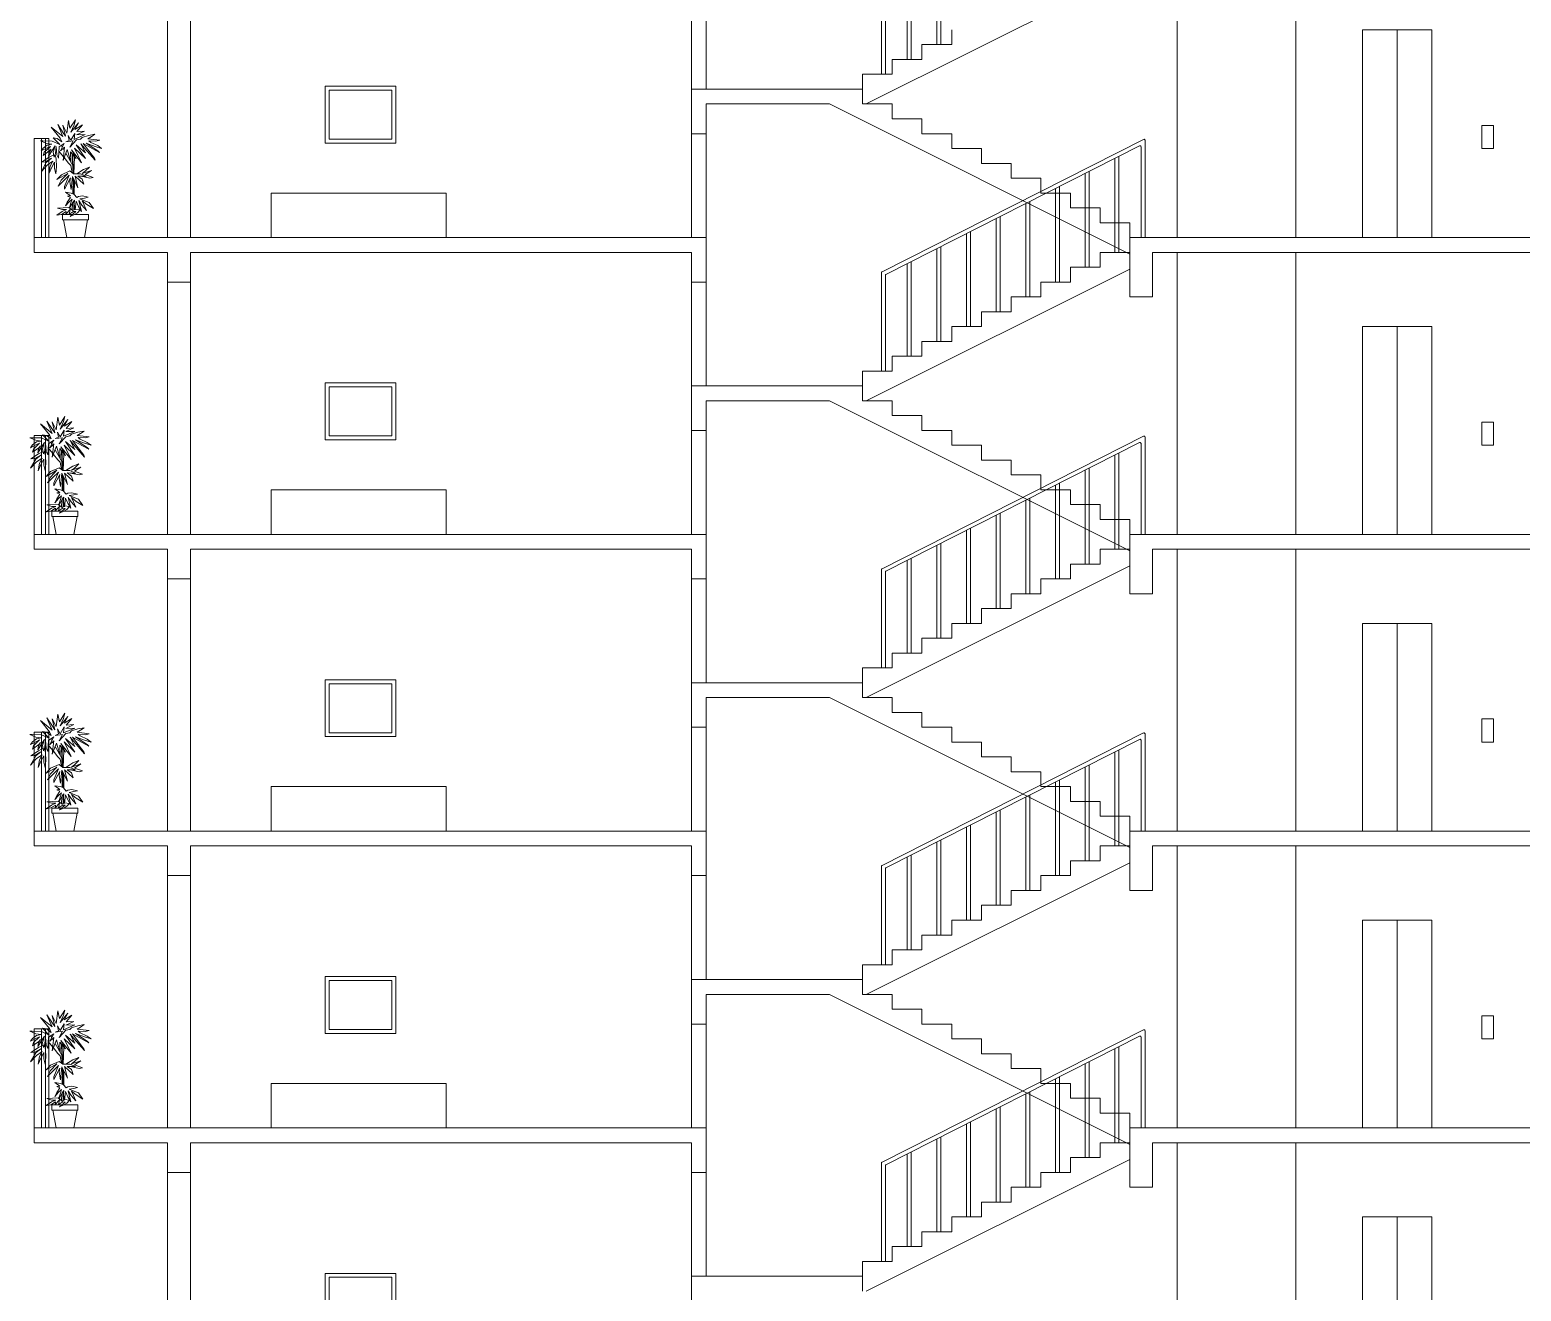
# Model space of a CAD drawing. Header units: inches. Extents: x 1090 to 1325, y 2 to 154.
# Drawn here: x 1288.88 to 1303.96, y 116.56 to 129.31 of the extents above; entities that cross this region are included whole.
import ezdxf

# ---------------------------------------------------------------- set-up
doc = ezdxf.new("R2010")
doc.units = ezdxf.units.IN
doc.header["$MEASUREMENT"] = 0
for name, color, linetype, lineweight in [('elev 1', 252, 'Continuous', 9), ('FUR', 250, 'Continuous', 9), ('walls', 250, 'Continuous', 18)]:
    doc.layers.add(name, color=color, linetype=linetype, lineweight=lineweight)
doc.layers.add('TREE', color=104, linetype='Continuous', lineweight=5, transparency=0.2)

msp = doc.modelspace()

# ---------------------------------------------------------------- linework, layer by layer
at = {"layer": 'elev 1'}
for p, q in [((1298.051, 129.163), (1298.051, 130.102)), ((1298.091, 129.163), (1298.091, 130.122)), ((1297.751, 129.013), (1297.751, 129.95)), ((1297.791, 129.013), (1297.791, 129.97)), ((1300.48, 130.063), (1300.48, 127.213)), ((1301.68, 130.063), (1301.68, 127.213)), ((1300, 129.894), (1297.337, 128.563)), ((1297.491, 128.863), (1297.491, 129.857)), ((1297.531, 128.863), (1297.531, 129.832)), ((1298.201, 129.163), (1298.201, 129.313)), ((1302.703, 129.313), (1302.703, 127.213)), ((1297.901, 129.013), (1297.901, 129.163)), ((1297.901, 129.163), (1298.201, 129.163)), ((1297.601, 128.863), (1297.601, 129.013)), ((1297.601, 129.013), (1297.901, 129.013)), ((1297.301, 128.713), (1297.301, 128.863)), ((1297.301, 128.863), (1297.601, 128.863)), ((1289.002, 128.213), (1289.002, 127.213)), ((1289.042, 128.213), (1289.042, 127.213)), ((1300.14, 128.205), (1297.497, 126.866)), ((1300.1, 128.14), (1297.537, 126.841)), ((1300.115, 127.213), (1300.115, 128.131)), ((1300.155, 127.213), (1300.155, 128.196)), ((1299.851, 127.063), (1299.851, 128.014)), ((1299.891, 127.063), (1299.891, 128.034)), ((1299.551, 126.913), (1299.551, 127.862)), ((1299.591, 126.913), (1299.591, 127.882)), ((1299.251, 126.763), (1299.251, 127.71)), ((1299.291, 126.763), (1299.291, 127.73)), ((1298.951, 126.613), (1298.951, 127.558)), ((1298.991, 126.613), (1298.991, 127.578)), ((1298.651, 126.463), (1298.651, 127.406)), ((1298.691, 126.463), (1298.691, 127.426)), ((1298.351, 126.313), (1298.351, 127.254)), ((1298.391, 126.313), (1298.391, 127.274)), ((1300, 127.063), (1300, 127.213)), ((1298.051, 126.163), (1298.051, 127.102)), ((1298.091, 126.163), (1298.091, 127.122)), ((1299.701, 126.913), (1299.701, 127.063)), ((1299.701, 127.063), (1300, 127.063)), ((1300.48, 127.063), (1300.48, 124.213)), ((1301.68, 127.063), (1301.68, 124.213)), ((1297.751, 126.013), (1297.751, 126.95)), ((1297.791, 126.013), (1297.791, 126.97)), ((1299.401, 126.763), (1299.401, 126.913)), ((1299.401, 126.913), (1299.701, 126.913)), ((1300, 126.894), (1297.337, 125.563)), ((1297.491, 125.863), (1297.491, 126.857)), ((1297.531, 125.863), (1297.531, 126.832)), ((1299.101, 126.613), (1299.101, 126.763)), ((1299.101, 126.763), (1299.401, 126.763)), ((1298.801, 126.463), (1298.801, 126.613)), ((1298.801, 126.613), (1299.101, 126.613)), ((1298.501, 126.313), (1298.501, 126.463)), ((1298.501, 126.463), (1298.801, 126.463)), ((1298.201, 126.163), (1298.201, 126.313)), ((1298.201, 126.313), (1298.501, 126.313)), ((1302.703, 126.313), (1302.703, 124.213)), ((1297.901, 126.013), (1297.901, 126.163)), ((1297.901, 126.163), (1298.201, 126.163)), ((1297.601, 125.863), (1297.601, 126.013)), ((1297.601, 126.013), (1297.901, 126.013)), ((1297.301, 125.713), (1297.301, 125.863)), ((1297.301, 125.863), (1297.601, 125.863)), ((1289.002, 125.213), (1289.002, 124.213)), ((1289.042, 125.213), (1289.042, 124.213)), ((1300.14, 125.205), (1297.497, 123.866)), ((1300.1, 125.14), (1297.537, 123.841)), ((1300.115, 124.213), (1300.115, 125.131)), ((1300.155, 124.213), (1300.155, 125.196)), ((1299.851, 124.063), (1299.851, 125.014)), ((1299.891, 124.063), (1299.891, 125.034)), ((1299.551, 123.913), (1299.551, 124.862)), ((1299.591, 123.913), (1299.591, 124.882)), ((1299.251, 123.763), (1299.251, 124.71)), ((1299.291, 123.763), (1299.291, 124.73)), ((1298.951, 123.613), (1298.951, 124.558)), ((1298.991, 123.613), (1298.991, 124.578)), ((1298.651, 123.463), (1298.651, 124.406)), ((1298.691, 123.463), (1298.691, 124.426)), ((1298.351, 123.313), (1298.351, 124.254)), ((1298.391, 123.313), (1298.391, 124.274)), ((1300, 124.063), (1300, 124.213)), ((1298.051, 123.163), (1298.051, 124.102)), ((1298.091, 123.163), (1298.091, 124.122)), ((1299.701, 123.913), (1299.701, 124.063)), ((1299.701, 124.063), (1300, 124.063)), ((1300.48, 124.063), (1300.48, 121.213)), ((1301.68, 124.063), (1301.68, 121.213)), ((1300, 123.894), (1297.337, 122.563)), ((1297.751, 123.013), (1297.751, 123.95)), ((1297.791, 123.013), (1297.791, 123.97)), ((1299.401, 123.763), (1299.401, 123.913)), ((1299.401, 123.913), (1299.701, 123.913)), ((1297.491, 122.863), (1297.491, 123.857)), ((1297.531, 122.863), (1297.531, 123.832)), ((1299.101, 123.613), (1299.101, 123.763)), ((1299.101, 123.763), (1299.401, 123.763)), ((1298.801, 123.463), (1298.801, 123.613)), ((1298.801, 123.613), (1299.101, 123.613)), ((1298.501, 123.313), (1298.501, 123.463)), ((1298.501, 123.463), (1298.801, 123.463)), ((1298.201, 123.163), (1298.201, 123.313)), ((1298.201, 123.313), (1298.501, 123.313)), ((1302.703, 123.313), (1302.703, 121.213)), ((1297.901, 123.013), (1297.901, 123.163)), ((1297.901, 123.163), (1298.201, 123.163)), ((1297.601, 122.863), (1297.601, 123.013)), ((1297.601, 123.013), (1297.901, 123.013)), ((1297.301, 122.713), (1297.301, 122.863)), ((1297.301, 122.863), (1297.601, 122.863)), ((1289.002, 122.213), (1289.002, 121.213)), ((1289.042, 122.213), (1289.042, 121.213)), ((1300.14, 122.205), (1297.497, 120.866)), ((1300.1, 122.14), (1297.537, 120.841)), ((1300.115, 121.213), (1300.115, 122.131)), ((1300.155, 121.213), (1300.155, 122.196)), ((1299.851, 121.063), (1299.851, 122.014)), ((1299.891, 121.063), (1299.891, 122.034)), ((1299.551, 120.913), (1299.551, 121.862)), ((1299.591, 120.913), (1299.591, 121.882)), ((1299.251, 120.763), (1299.251, 121.71)), ((1299.291, 120.763), (1299.291, 121.73)), ((1298.951, 120.613), (1298.951, 121.558)), ((1298.991, 120.613), (1298.991, 121.578)), ((1298.651, 120.463), (1298.651, 121.406)), ((1298.691, 120.463), (1298.691, 121.426)), ((1298.351, 120.313), (1298.351, 121.254)), ((1298.391, 120.313), (1298.391, 121.274)), ((1300, 121.063), (1300, 121.213)), ((1298.051, 120.163), (1298.051, 121.102)), ((1298.091, 120.163), (1298.091, 121.122)), ((1299.701, 120.913), (1299.701, 121.063)), ((1299.701, 121.063), (1300, 121.063)), ((1300.48, 121.063), (1300.48, 118.213)), ((1301.68, 121.063), (1301.68, 118.213)), ((1300, 120.894), (1297.337, 119.563)), ((1297.751, 120.013), (1297.751, 120.95)), ((1297.791, 120.013), (1297.791, 120.97)), ((1299.401, 120.763), (1299.401, 120.913)), ((1299.401, 120.913), (1299.701, 120.913)), ((1297.491, 119.863), (1297.491, 120.857)), ((1297.531, 119.863), (1297.531, 120.832)), ((1299.101, 120.613), (1299.101, 120.763)), ((1299.101, 120.763), (1299.401, 120.763)), ((1298.801, 120.463), (1298.801, 120.613)), ((1298.801, 120.613), (1299.101, 120.613)), ((1298.501, 120.313), (1298.501, 120.463)), ((1298.501, 120.463), (1298.801, 120.463)), ((1298.201, 120.163), (1298.201, 120.313)), ((1298.201, 120.313), (1298.501, 120.313)), ((1302.703, 120.313), (1302.703, 118.213)), ((1297.901, 120.013), (1297.901, 120.163)), ((1297.901, 120.163), (1298.201, 120.163)), ((1297.601, 119.863), (1297.601, 120.013)), ((1297.601, 120.013), (1297.901, 120.013)), ((1297.301, 119.713), (1297.301, 119.863)), ((1297.301, 119.863), (1297.601, 119.863)), ((1289.002, 119.213), (1289.002, 118.213)), ((1289.042, 119.213), (1289.042, 118.213)), ((1300.14, 119.205), (1297.497, 117.866)), ((1300.1, 119.14), (1297.537, 117.841)), ((1300.115, 118.213), (1300.115, 119.131)), ((1300.155, 118.213), (1300.155, 119.196)), ((1299.851, 118.063), (1299.851, 119.014)), ((1299.891, 118.063), (1299.891, 119.034)), ((1299.551, 117.913), (1299.551, 118.862)), ((1299.591, 117.913), (1299.591, 118.882)), ((1299.251, 117.763), (1299.251, 118.71)), ((1299.291, 117.763), (1299.291, 118.73)), ((1298.951, 117.613), (1298.951, 118.558)), ((1298.991, 117.613), (1298.991, 118.578)), ((1298.651, 117.463), (1298.651, 118.406)), ((1298.691, 117.463), (1298.691, 118.426)), ((1298.351, 117.313), (1298.351, 118.254)), ((1298.391, 117.313), (1298.391, 118.274)), ((1300, 118.063), (1300, 118.213)), ((1298.051, 117.163), (1298.051, 118.102)), ((1298.091, 117.163), (1298.091, 118.122)), ((1299.701, 117.913), (1299.701, 118.063)), ((1299.701, 118.063), (1300, 118.063)), ((1300.48, 118.063), (1300.48, 115.213)), ((1301.68, 118.063), (1301.68, 115.213)), ((1300, 117.894), (1297.337, 116.563)), ((1297.751, 117.013), (1297.751, 117.95)), ((1297.791, 117.013), (1297.791, 117.97)), ((1299.401, 117.763), (1299.401, 117.913)), ((1299.401, 117.913), (1299.701, 117.913)), ((1297.491, 116.863), (1297.491, 117.857)), ((1297.531, 116.863), (1297.531, 117.832)), ((1299.101, 117.613), (1299.101, 117.763)), ((1299.101, 117.763), (1299.401, 117.763)), ((1298.801, 117.463), (1298.801, 117.613)), ((1298.801, 117.613), (1299.101, 117.613)), ((1298.501, 117.313), (1298.501, 117.463)), ((1298.501, 117.463), (1298.801, 117.463)), ((1298.201, 117.163), (1298.201, 117.313)), ((1298.201, 117.313), (1298.501, 117.313)), ((1302.703, 117.313), (1302.703, 115.213)), ((1297.901, 117.013), (1297.901, 117.163)), ((1297.901, 117.163), (1298.201, 117.163)), ((1297.601, 116.863), (1297.601, 117.013)), ((1297.601, 117.013), (1297.901, 117.013)), ((1297.301, 116.713), (1297.301, 116.863)), ((1297.301, 116.863), (1297.601, 116.863))]:
    msp.add_line(p, q, dxfattribs=at)
for points in [[(1303.053, 127.213), (1303.053, 129.313), (1302.353, 129.313), (1302.353, 127.213)], [(1303.053, 124.213), (1303.053, 126.313), (1302.353, 126.313), (1302.353, 124.213)], [(1303.053, 121.213), (1303.053, 123.313), (1302.353, 123.313), (1302.353, 121.213)], [(1303.053, 118.213), (1303.053, 120.313), (1302.353, 120.313), (1302.353, 118.213)], [(1303.053, 115.213), (1303.053, 117.313), (1302.353, 117.313), (1302.353, 115.213)]]:
    msp.add_lwpolyline(points, dxfattribs=at)
for points in [[(1303.559, 128.113), (1303.676, 128.113), (1303.676, 128.347), (1303.559, 128.347)], [(1303.559, 125.113), (1303.676, 125.113), (1303.676, 125.347), (1303.559, 125.347)], [(1303.559, 122.113), (1303.676, 122.113), (1303.676, 122.347), (1303.559, 122.347)], [(1303.559, 119.113), (1303.676, 119.113), (1303.676, 119.347), (1303.559, 119.347)]]:
    msp.add_lwpolyline(points, close=True, dxfattribs=at)
for centre, start, end in [((1300.105, 128.131), 0, 116.8809), ((1300.145, 128.196), 0, 116.8809), ((1297.501, 126.857), 116.8809, 180), ((1297.541, 126.832), 116.8809, 180), ((1300.105, 125.131), 0, 116.8809), ((1300.145, 125.196), 0, 116.8809), ((1297.501, 123.857), 116.8809, 180), ((1297.541, 123.832), 116.8809, 180), ((1300.105, 122.131), 0, 116.8809), ((1300.145, 122.196), 0, 116.8809), ((1297.501, 120.857), 116.8809, 180), ((1297.541, 120.832), 116.8809, 180), ((1300.105, 119.131), 0, 116.8809), ((1300.145, 119.196), 0, 116.8809), ((1297.501, 117.857), 116.8809, 180), ((1297.541, 117.832), 116.8809, 180)]:
    msp.add_arc(centre, 0.01, start, end, dxfattribs=at)
at = {"layer": 'FUR'}
for p, q in [((1291.324, 127.213), (1291.324, 127.663)), ((1291.324, 127.663), (1293.092, 127.663)), ((1293.092, 127.663), (1293.092, 127.213)), ((1291.324, 124.213), (1291.324, 124.663)), ((1291.324, 124.663), (1293.092, 124.663)), ((1293.092, 124.663), (1293.092, 124.213)), ((1291.324, 121.213), (1291.324, 121.663)), ((1291.324, 121.663), (1293.092, 121.663)), ((1293.092, 121.663), (1293.092, 121.213)), ((1291.324, 118.213), (1291.324, 118.663)), ((1291.324, 118.663), (1293.092, 118.663)), ((1293.092, 118.663), (1293.092, 118.213))]:
    msp.add_line(p, q, dxfattribs=at)
for points in [[(1292.584, 128.168), (1291.87, 128.168), (1291.87, 128.743), (1292.584, 128.743)], [(1292.544, 128.208), (1291.91, 128.208), (1291.91, 128.703), (1292.544, 128.703)], [(1292.584, 125.168), (1291.87, 125.168), (1291.87, 125.743), (1292.584, 125.743)], [(1292.544, 125.208), (1291.91, 125.208), (1291.91, 125.703), (1292.544, 125.703)], [(1292.584, 122.168), (1291.87, 122.168), (1291.87, 122.743), (1292.584, 122.743)], [(1292.544, 122.208), (1291.91, 122.208), (1291.91, 122.703), (1292.544, 122.703)], [(1292.584, 119.168), (1291.87, 119.168), (1291.87, 119.743), (1292.584, 119.743)], [(1292.544, 119.208), (1291.91, 119.208), (1291.91, 119.703), (1292.544, 119.703)], [(1292.584, 116.168), (1291.87, 116.168), (1291.87, 116.743), (1292.584, 116.743)], [(1292.544, 116.208), (1291.91, 116.208), (1291.91, 116.703), (1292.544, 116.703)]]:
    msp.add_lwpolyline(points, close=True, dxfattribs=at)
at = {"layer": 'TREE'}
for points in [[(1289.323, 128.19), (1289.249, 128.181), (1289.283, 128.195), (1289.271, 128.246), (1289.298, 128.197), (1289.339, 128.266), (1289.333, 128.205), (1289.445, 128.254), (1289.356, 128.251), (1289.436, 128.29), (1289.36, 128.284), (1289.416, 128.353), (1289.338, 128.306), (1289.375, 128.373), (1289.299, 128.277), (1289.333, 128.353), (1289.346, 128.404), (1289.29, 128.318), (1289.277, 128.396), (1289.257, 128.269), (1289.219, 128.349), (1289.245, 128.238), (1289.222, 128.273), (1289.166, 128.357), (1289.218, 128.234), (1289.101, 128.33), (1289.192, 128.218), (1289.208, 128.179), (1289.16, 128.213), (1289.119, 128.22), (1289.188, 128.152), (1289.11, 128.187), (1289.017, 128.19), (1288.992, 128.19), (1289.052, 128.164), (1289.106, 128.156), (1289.061, 128.147), (1289.019, 128.117), (1289, 128.089), (1289.053, 128.117), (1289.092, 128.135), (1289.031, 128.075), (1289.018, 128.042), (1289.081, 128.088), (1289.099, 128.108), (1289.081, 128.074), (1289.072, 128.036), (1289.141, 128.14), (1289.122, 128.077), (1289.131, 128.026), (1289.141, 128.052), (1289.145, 128.062), (1289.15, 128.133), (1289.158, 128.05), (1289.173, 128.017), (1289.181, 128.129), (1289.233, 128.165), (1289.194, 128.089), (1289.236, 128.127), (1289.22, 127.992), (1289.261, 128.103), (1289.3, 127.98), (1289.297, 128.081), (1289.353, 128.011), (1289.306, 128.098), (1289.408, 127.969), (1289.337, 128.115), (1289.448, 128.011), (1289.353, 128.15), (1289.446, 128.07), (1289.399, 128.162), (1289.436, 128.118), (1289.546, 127.994), (1289.538, 128.014), (1289.424, 128.163), (1289.589, 128.073), (1289.571, 128.09), (1289.52, 128.124), (1289.455, 128.167), (1289.546, 128.134), (1289.61, 128.113), (1289.571, 128.142), (1289.501, 128.175), (1289.481, 128.191), (1289.552, 128.187), (1289.591, 128.198), (1289.472, 128.212), (1289.503, 128.232), (1289.542, 128.257), (1289.478, 128.246), (1289.413, 128.226), (1289.396, 128.208), (1289.356, 128.2), (1289.289, 128.127)], [(1289.152, 128.005), (1289.141, 128.052), (1289.131, 128.026), (1289.127, 128.05), (1289.079, 128.026), (1289.003, 127.975), (1289.044, 127.979), (1289.104, 128.014), (1289.051, 127.973), (1289.001, 127.881), (1289.06, 127.946), (1289.116, 127.984), (1289.091, 127.934), (1289.076, 127.856), (1289.108, 127.926), (1289.135, 127.974), (1289.135, 127.911), (1289.147, 127.857), (1289.155, 127.931)], [(1289.507, 127.892), (1289.414, 127.861), (1289.444, 127.883), (1289.487, 127.926), (1289.426, 127.902), (1289.358, 127.857), (1289.398, 127.857), (1289.455, 127.833), (1289.405, 127.833), (1289.491, 127.813), (1289.526, 127.821), (1289.444, 127.851)], [(1289.438, 127.612), (1289.474, 127.62), (1289.417, 127.634), (1289.376, 127.628), (1289.359, 127.618), (1289.332, 127.649), (1289.304, 127.663), (1289.246, 127.672), (1289.297, 127.635), (1289.266, 127.631), (1289.297, 127.618), (1289.263, 127.571), (1289.244, 127.532), (1289.283, 127.574), (1289.314, 127.601), (1289.3, 127.565), (1289.285, 127.514), (1289.287, 127.512), (1289.327, 127.579), (1289.335, 127.59), (1289.334, 127.554), (1289.343, 127.492), (1289.352, 127.58), (1289.377, 127.528), (1289.408, 127.476), (1289.38, 127.587), (1289.411, 127.542), (1289.457, 127.488), (1289.435, 127.542), (1289.413, 127.584), (1289.46, 127.546), (1289.528, 127.505), (1289.483, 127.568), (1289.429, 127.588), (1289.391, 127.605)], [(1289.394, 127.493), (1289.344, 127.5), (1289.343, 127.492), (1289.342, 127.501), (1289.32, 127.485), (1289.279, 127.516), (1289.164, 127.51), (1289.216, 127.495), (1289.256, 127.495), (1289.211, 127.477), (1289.158, 127.439), (1289.205, 127.447), (1289.253, 127.476), (1289.247, 127.45), (1289.292, 127.496), (1289.29, 127.48), (1289.281, 127.45), (1289.326, 127.476), (1289.349, 127.475), (1289.293, 127.427), (1289.336, 127.446), (1289.365, 127.464)], [(1289.478, 127.446), (1289.336, 127.446), (1289.293, 127.427), (1289.316, 127.446), (1289.215, 127.446), (1289.215, 127.393), (1289.478, 127.393)], [(1289.469, 127.393), (1289.224, 127.393), (1289.257, 127.213), (1289.436, 127.213)], [(1289.215, 125.19), (1289.141, 125.181), (1289.175, 125.195), (1289.163, 125.246), (1289.191, 125.197), (1289.232, 125.266), (1289.225, 125.205), (1289.338, 125.254), (1289.248, 125.251), (1289.328, 125.29), (1289.252, 125.284), (1289.309, 125.353), (1289.23, 125.306), (1289.268, 125.373), (1289.192, 125.277), (1289.225, 125.353), (1289.238, 125.404), (1289.183, 125.318), (1289.169, 125.396), (1289.15, 125.269), (1289.111, 125.349), (1289.138, 125.238), (1289.114, 125.273), (1289.058, 125.357), (1289.11, 125.234), (1288.993, 125.33), (1289.085, 125.218), (1289.101, 125.179), (1289.052, 125.213), (1289.011, 125.22), (1289.081, 125.152), (1289.002, 125.187), (1288.909, 125.19), (1288.885, 125.19), (1288.944, 125.164), (1288.998, 125.156), (1288.953, 125.147), (1288.912, 125.117), (1288.893, 125.089), (1288.945, 125.117), (1288.984, 125.135), (1288.923, 125.075), (1288.911, 125.042), (1288.974, 125.088), (1288.991, 125.108), (1288.973, 125.074), (1288.964, 125.036), (1289.034, 125.14), (1289.014, 125.077), (1289.024, 125.026), (1289.033, 125.052), (1289.037, 125.062), (1289.042, 125.133), (1289.051, 125.05), (1289.065, 125.017), (1289.073, 125.129), (1289.126, 125.165), (1289.086, 125.089), (1289.128, 125.127), (1289.112, 124.992), (1289.154, 125.103), (1289.192, 124.98), (1289.189, 125.081), (1289.245, 125.011), (1289.199, 125.098), (1289.301, 124.969), (1289.23, 125.115), (1289.34, 125.011), (1289.245, 125.15), (1289.339, 125.07), (1289.291, 125.162), (1289.328, 125.118), (1289.438, 124.994), (1289.43, 125.014), (1289.316, 125.163), (1289.481, 125.073), (1289.463, 125.09), (1289.412, 125.124), (1289.347, 125.167), (1289.438, 125.134), (1289.503, 125.113), (1289.463, 125.142), (1289.393, 125.175), (1289.373, 125.191), (1289.445, 125.187), (1289.483, 125.198), (1289.364, 125.212), (1289.396, 125.232), (1289.435, 125.257), (1289.37, 125.246), (1289.305, 125.226), (1289.288, 125.208), (1289.248, 125.2), (1289.181, 125.127)], [(1289.044, 125.005), (1289.033, 125.052), (1289.024, 125.026), (1289.019, 125.05), (1288.971, 125.026), (1288.895, 124.975), (1288.936, 124.979), (1288.996, 125.014), (1288.944, 124.973), (1288.893, 124.881), (1288.952, 124.946), (1289.008, 124.984), (1288.984, 124.934), (1288.968, 124.856), (1289, 124.926), (1289.027, 124.974), (1289.027, 124.911), (1289.04, 124.857), (1289.047, 124.931)], [(1289.399, 124.892), (1289.307, 124.861), (1289.336, 124.883), (1289.379, 124.926), (1289.318, 124.902), (1289.25, 124.857), (1289.29, 124.857), (1289.347, 124.833), (1289.297, 124.833), (1289.383, 124.813), (1289.418, 124.821), (1289.336, 124.851)], [(1289.33, 124.612), (1289.366, 124.62), (1289.309, 124.634), (1289.268, 124.628), (1289.252, 124.618), (1289.224, 124.649), (1289.196, 124.663), (1289.138, 124.672), (1289.189, 124.635), (1289.158, 124.631), (1289.189, 124.618), (1289.156, 124.571), (1289.136, 124.532), (1289.175, 124.574), (1289.206, 124.601), (1289.193, 124.565), (1289.177, 124.514), (1289.18, 124.512), (1289.219, 124.579), (1289.227, 124.59), (1289.226, 124.554), (1289.235, 124.492), (1289.245, 124.58), (1289.269, 124.528), (1289.3, 124.476), (1289.272, 124.587), (1289.304, 124.542), (1289.349, 124.488), (1289.327, 124.542), (1289.305, 124.584), (1289.352, 124.546), (1289.421, 124.505), (1289.375, 124.568), (1289.321, 124.588), (1289.283, 124.605)], [(1289.286, 124.493), (1289.236, 124.5), (1289.235, 124.492), (1289.234, 124.501), (1289.213, 124.485), (1289.172, 124.516), (1289.056, 124.51), (1289.108, 124.495), (1289.149, 124.495), (1289.103, 124.477), (1289.05, 124.439), (1289.098, 124.447), (1289.145, 124.476), (1289.139, 124.45), (1289.184, 124.496), (1289.182, 124.48), (1289.173, 124.45), (1289.218, 124.476), (1289.241, 124.475), (1289.185, 124.427), (1289.229, 124.446), (1289.258, 124.464)], [(1289.37, 124.446), (1289.229, 124.446), (1289.185, 124.427), (1289.208, 124.446), (1289.107, 124.446), (1289.107, 124.393), (1289.37, 124.393)], [(1289.362, 124.393), (1289.116, 124.393), (1289.15, 124.213), (1289.328, 124.213)], [(1289.215, 122.19), (1289.141, 122.181), (1289.175, 122.195), (1289.163, 122.246), (1289.191, 122.197), (1289.232, 122.266), (1289.225, 122.205), (1289.338, 122.254), (1289.248, 122.251), (1289.328, 122.29), (1289.252, 122.284), (1289.309, 122.353), (1289.23, 122.306), (1289.268, 122.373), (1289.192, 122.277), (1289.225, 122.353), (1289.238, 122.404), (1289.183, 122.318), (1289.169, 122.396), (1289.15, 122.269), (1289.111, 122.349), (1289.138, 122.238), (1289.114, 122.273), (1289.058, 122.357), (1289.11, 122.234), (1288.993, 122.33), (1289.085, 122.218), (1289.101, 122.179), (1289.052, 122.213), (1289.011, 122.22), (1289.081, 122.152), (1289.002, 122.187), (1288.909, 122.19), (1288.885, 122.19), (1288.944, 122.164), (1288.998, 122.156), (1288.953, 122.147), (1288.912, 122.117), (1288.893, 122.089), (1288.945, 122.117), (1288.984, 122.135), (1288.923, 122.075), (1288.911, 122.042), (1288.974, 122.088), (1288.991, 122.108), (1288.973, 122.074), (1288.964, 122.036), (1289.034, 122.14), (1289.014, 122.077), (1289.024, 122.026), (1289.033, 122.052), (1289.037, 122.062), (1289.042, 122.133), (1289.051, 122.05), (1289.065, 122.017), (1289.073, 122.129), (1289.126, 122.165), (1289.086, 122.089), (1289.128, 122.127), (1289.112, 121.992), (1289.154, 122.103), (1289.192, 121.98), (1289.189, 122.081), (1289.245, 122.011), (1289.199, 122.098), (1289.301, 121.969), (1289.23, 122.115), (1289.34, 122.011), (1289.245, 122.15), (1289.339, 122.07), (1289.291, 122.162), (1289.328, 122.118), (1289.438, 121.994), (1289.43, 122.014), (1289.316, 122.163), (1289.481, 122.073), (1289.463, 122.09), (1289.412, 122.124), (1289.347, 122.167), (1289.438, 122.134), (1289.503, 122.113), (1289.463, 122.142), (1289.393, 122.175), (1289.373, 122.191), (1289.445, 122.187), (1289.483, 122.198), (1289.364, 122.212), (1289.396, 122.232), (1289.435, 122.257), (1289.37, 122.246), (1289.305, 122.226), (1289.288, 122.208), (1289.248, 122.2), (1289.181, 122.127)], [(1289.044, 122.005), (1289.033, 122.052), (1289.024, 122.026), (1289.019, 122.05), (1288.971, 122.026), (1288.895, 121.975), (1288.936, 121.979), (1288.996, 122.014), (1288.944, 121.973), (1288.893, 121.881), (1288.952, 121.946), (1289.008, 121.984), (1288.984, 121.934), (1288.968, 121.856), (1289, 121.926), (1289.027, 121.974), (1289.027, 121.911), (1289.04, 121.857), (1289.047, 121.931)], [(1289.399, 121.892), (1289.307, 121.861), (1289.336, 121.883), (1289.379, 121.926), (1289.318, 121.902), (1289.25, 121.857), (1289.29, 121.857), (1289.347, 121.833), (1289.297, 121.833), (1289.383, 121.813), (1289.418, 121.821), (1289.336, 121.851)], [(1289.33, 121.612), (1289.366, 121.62), (1289.309, 121.634), (1289.268, 121.628), (1289.252, 121.618), (1289.224, 121.649), (1289.196, 121.663), (1289.138, 121.672), (1289.189, 121.635), (1289.158, 121.631), (1289.189, 121.618), (1289.156, 121.571), (1289.136, 121.532), (1289.175, 121.574), (1289.206, 121.601), (1289.193, 121.565), (1289.177, 121.514), (1289.18, 121.512), (1289.219, 121.579), (1289.227, 121.59), (1289.226, 121.554), (1289.235, 121.492), (1289.245, 121.58), (1289.269, 121.528), (1289.3, 121.476), (1289.272, 121.587), (1289.304, 121.542), (1289.349, 121.488), (1289.327, 121.542), (1289.305, 121.584), (1289.352, 121.546), (1289.421, 121.505), (1289.375, 121.568), (1289.321, 121.588), (1289.283, 121.605)], [(1289.286, 121.493), (1289.236, 121.5), (1289.235, 121.492), (1289.234, 121.501), (1289.213, 121.485), (1289.172, 121.516), (1289.056, 121.51), (1289.108, 121.495), (1289.149, 121.495), (1289.103, 121.477), (1289.05, 121.439), (1289.098, 121.447), (1289.145, 121.476), (1289.139, 121.45), (1289.184, 121.496), (1289.182, 121.48), (1289.173, 121.45), (1289.218, 121.476), (1289.241, 121.475), (1289.185, 121.427), (1289.229, 121.446), (1289.258, 121.464)], [(1289.37, 121.446), (1289.229, 121.446), (1289.185, 121.427), (1289.208, 121.446), (1289.107, 121.446), (1289.107, 121.393), (1289.37, 121.393)], [(1289.362, 121.393), (1289.116, 121.393), (1289.15, 121.213), (1289.328, 121.213)], [(1289.215, 119.19), (1289.141, 119.181), (1289.175, 119.195), (1289.163, 119.246), (1289.191, 119.197), (1289.232, 119.266), (1289.225, 119.205), (1289.338, 119.254), (1289.248, 119.251), (1289.328, 119.29), (1289.252, 119.284), (1289.309, 119.353), (1289.23, 119.306), (1289.268, 119.373), (1289.192, 119.277), (1289.225, 119.353), (1289.238, 119.404), (1289.183, 119.318), (1289.169, 119.396), (1289.15, 119.269), (1289.111, 119.349), (1289.138, 119.238), (1289.114, 119.273), (1289.058, 119.357), (1289.11, 119.234), (1288.993, 119.33), (1289.085, 119.218), (1289.101, 119.179), (1289.052, 119.213), (1289.011, 119.22), (1289.081, 119.152), (1289.002, 119.187), (1288.909, 119.19), (1288.885, 119.19), (1288.944, 119.164), (1288.998, 119.156), (1288.953, 119.147), (1288.912, 119.117), (1288.893, 119.089), (1288.945, 119.117), (1288.984, 119.135), (1288.923, 119.075), (1288.911, 119.042), (1288.974, 119.088), (1288.991, 119.108), (1288.973, 119.074), (1288.964, 119.036), (1289.034, 119.14), (1289.014, 119.077), (1289.024, 119.026), (1289.033, 119.052), (1289.037, 119.062), (1289.042, 119.133), (1289.051, 119.05), (1289.065, 119.017), (1289.073, 119.129), (1289.126, 119.165), (1289.086, 119.089), (1289.128, 119.127), (1289.112, 118.992), (1289.154, 119.103), (1289.192, 118.98), (1289.189, 119.081), (1289.245, 119.011), (1289.199, 119.098), (1289.301, 118.969), (1289.23, 119.115), (1289.34, 119.011), (1289.245, 119.15), (1289.339, 119.07), (1289.291, 119.162), (1289.328, 119.118), (1289.438, 118.994), (1289.43, 119.014), (1289.316, 119.163), (1289.481, 119.073), (1289.463, 119.09), (1289.412, 119.124), (1289.347, 119.167), (1289.438, 119.134), (1289.503, 119.113), (1289.463, 119.142), (1289.393, 119.175), (1289.373, 119.191), (1289.445, 119.187), (1289.483, 119.198), (1289.364, 119.212), (1289.396, 119.232), (1289.435, 119.257), (1289.37, 119.246), (1289.305, 119.226), (1289.288, 119.208), (1289.248, 119.2), (1289.181, 119.127)], [(1289.044, 119.005), (1289.033, 119.052), (1289.024, 119.026), (1289.019, 119.05), (1288.971, 119.026), (1288.895, 118.975), (1288.936, 118.979), (1288.996, 119.014), (1288.944, 118.973), (1288.893, 118.881), (1288.952, 118.946), (1289.008, 118.984), (1288.984, 118.934), (1288.968, 118.856), (1289, 118.926), (1289.027, 118.974), (1289.027, 118.911), (1289.04, 118.857), (1289.047, 118.931)], [(1289.399, 118.892), (1289.307, 118.861), (1289.336, 118.883), (1289.379, 118.926), (1289.318, 118.902), (1289.25, 118.857), (1289.29, 118.857), (1289.347, 118.833), (1289.297, 118.833), (1289.383, 118.813), (1289.418, 118.821), (1289.336, 118.851)], [(1289.33, 118.612), (1289.366, 118.62), (1289.309, 118.634), (1289.268, 118.628), (1289.252, 118.618), (1289.224, 118.649), (1289.196, 118.663), (1289.138, 118.672), (1289.189, 118.635), (1289.158, 118.631), (1289.189, 118.618), (1289.156, 118.571), (1289.136, 118.532), (1289.175, 118.574), (1289.206, 118.601), (1289.193, 118.565), (1289.177, 118.514), (1289.18, 118.512), (1289.219, 118.579), (1289.227, 118.59), (1289.226, 118.554), (1289.235, 118.492), (1289.245, 118.58), (1289.269, 118.528), (1289.3, 118.476), (1289.272, 118.587), (1289.304, 118.542), (1289.349, 118.488), (1289.327, 118.542), (1289.305, 118.584), (1289.352, 118.546), (1289.421, 118.505), (1289.375, 118.568), (1289.321, 118.588), (1289.283, 118.605)], [(1289.286, 118.493), (1289.236, 118.5), (1289.235, 118.492), (1289.234, 118.501), (1289.213, 118.485), (1289.172, 118.516), (1289.056, 118.51), (1289.108, 118.495), (1289.149, 118.495), (1289.103, 118.477), (1289.05, 118.439), (1289.098, 118.447), (1289.145, 118.476), (1289.139, 118.45), (1289.184, 118.496), (1289.182, 118.48), (1289.173, 118.45), (1289.218, 118.476), (1289.241, 118.475), (1289.185, 118.427), (1289.229, 118.446), (1289.258, 118.464)], [(1289.37, 118.446), (1289.229, 118.446), (1289.185, 118.427), (1289.208, 118.446), (1289.107, 118.446), (1289.107, 118.393), (1289.37, 118.393)], [(1289.362, 118.393), (1289.116, 118.393), (1289.15, 118.213), (1289.328, 118.213)]]:
    msp.add_lwpolyline(points, close=True, dxfattribs=at)
for points in [[(1289.204, 128.145), (1289.214, 128.127)], [(1289.221, 128.114), (1289.232, 128.094)], [(1289.079, 128.026), (1289.003, 127.975), (1289.044, 127.979), (1289.104, 128.014), (1289.051, 127.973), (1289.001, 127.881), (1289.06, 127.946), (1289.116, 127.984), (1289.091, 127.934), (1289.076, 127.856), (1289.108, 127.926), (1289.135, 127.974), (1289.135, 127.911), (1289.147, 127.857), (1289.155, 127.931), (1289.152, 128.005)], [(1289.177, 128.087), (1289.225, 128.029)], [(1289.231, 128.021), (1289.277, 127.965), (1289.3, 127.942), (1289.312, 127.868)], [(1289.248, 128.067), (1289.318, 127.943)], [(1289.313, 128.06), (1289.321, 127.861)], [(1289.32, 128.052), (1289.322, 127.86)], [(1289.336, 128.031), (1289.331, 127.942), (1289.33, 127.857)], [(1289.325, 127.857), (1289.288, 127.886), (1289.203, 127.848), (1289.157, 127.799), (1289.267, 127.861), (1289.202, 127.792), (1289.17, 127.732), (1289.223, 127.783), (1289.283, 127.843), (1289.236, 127.73), (1289.236, 127.703), (1289.294, 127.817), (1289.29, 127.776), (1289.302, 127.698), (1289.315, 127.83), (1289.371, 127.717), (1289.343, 127.833), (1289.431, 127.752), (1289.414, 127.802), (1289.369, 127.834), (1289.455, 127.833), (1289.398, 127.857), (1289.325, 127.857)], [(1289.322, 127.816), (1289.318, 127.656)], [(1289.328, 127.805), (1289.328, 127.651)], [(1289.337, 127.786), (1289.334, 127.646)], [(1289.315, 127.559), (1289.314, 127.491)], [(1289.328, 127.58), (1289.328, 127.491)], [(1289.333, 127.587), (1289.331, 127.493)], [(1289.096, 125.145), (1289.106, 125.127)], [(1289.113, 125.114), (1289.124, 125.094)], [(1288.971, 125.026), (1288.895, 124.975), (1288.936, 124.979), (1288.996, 125.014), (1288.944, 124.973), (1288.893, 124.881), (1288.952, 124.946), (1289.008, 124.984), (1288.984, 124.934), (1288.968, 124.856), (1289, 124.926), (1289.027, 124.974), (1289.027, 124.911), (1289.04, 124.857), (1289.047, 124.931), (1289.044, 125.005)], [(1289.069, 125.087), (1289.117, 125.029)], [(1289.123, 125.021), (1289.169, 124.965), (1289.192, 124.942), (1289.204, 124.868)], [(1289.14, 125.067), (1289.21, 124.943)], [(1289.206, 125.06), (1289.213, 124.861)], [(1289.212, 125.052), (1289.214, 124.86)], [(1289.229, 125.031), (1289.224, 124.942), (1289.222, 124.857)], [(1289.218, 124.857), (1289.181, 124.886), (1289.095, 124.848), (1289.049, 124.799), (1289.159, 124.861), (1289.095, 124.792), (1289.062, 124.732), (1289.115, 124.783), (1289.175, 124.843), (1289.128, 124.73), (1289.128, 124.703), (1289.187, 124.817), (1289.182, 124.776), (1289.194, 124.698), (1289.207, 124.83), (1289.264, 124.717), (1289.235, 124.833), (1289.324, 124.752), (1289.306, 124.802), (1289.261, 124.834), (1289.347, 124.833), (1289.29, 124.857), (1289.218, 124.857)], [(1289.214, 124.816), (1289.21, 124.656)], [(1289.22, 124.805), (1289.22, 124.651)], [(1289.229, 124.786), (1289.227, 124.646)], [(1289.208, 124.559), (1289.206, 124.491)], [(1289.22, 124.58), (1289.221, 124.491)], [(1289.225, 124.587), (1289.223, 124.493)], [(1289.069, 122.087), (1289.117, 122.029)], [(1289.096, 122.145), (1289.106, 122.127)], [(1289.113, 122.114), (1289.124, 122.094)], [(1288.971, 122.026), (1288.895, 121.975), (1288.936, 121.979), (1288.996, 122.014), (1288.944, 121.973), (1288.893, 121.881), (1288.952, 121.946), (1289.008, 121.984), (1288.984, 121.934), (1288.968, 121.856), (1289, 121.926), (1289.027, 121.974), (1289.027, 121.911), (1289.04, 121.857), (1289.047, 121.931), (1289.044, 122.005)], [(1289.123, 122.021), (1289.169, 121.965), (1289.192, 121.942), (1289.204, 121.868)], [(1289.14, 122.067), (1289.21, 121.943)], [(1289.206, 122.06), (1289.213, 121.861)], [(1289.212, 122.052), (1289.214, 121.86)], [(1289.229, 122.031), (1289.224, 121.942), (1289.222, 121.857)], [(1289.218, 121.857), (1289.181, 121.886), (1289.095, 121.848), (1289.049, 121.799), (1289.159, 121.861), (1289.095, 121.792), (1289.062, 121.732), (1289.115, 121.783), (1289.175, 121.843), (1289.128, 121.73), (1289.128, 121.703), (1289.187, 121.817), (1289.182, 121.776), (1289.194, 121.698), (1289.207, 121.83), (1289.264, 121.717), (1289.235, 121.833), (1289.324, 121.752), (1289.306, 121.802), (1289.261, 121.834), (1289.347, 121.833), (1289.29, 121.857), (1289.218, 121.857)], [(1289.214, 121.816), (1289.21, 121.656)], [(1289.22, 121.805), (1289.22, 121.651)], [(1289.229, 121.786), (1289.227, 121.646)], [(1289.208, 121.559), (1289.206, 121.491)], [(1289.22, 121.58), (1289.221, 121.491)], [(1289.225, 121.587), (1289.223, 121.493)], [(1289.069, 119.087), (1289.117, 119.029)], [(1289.096, 119.145), (1289.106, 119.127)], [(1289.113, 119.114), (1289.124, 119.094)], [(1288.971, 119.026), (1288.895, 118.975), (1288.936, 118.979), (1288.996, 119.014), (1288.944, 118.973), (1288.893, 118.881), (1288.952, 118.946), (1289.008, 118.984), (1288.984, 118.934), (1288.968, 118.856), (1289, 118.926), (1289.027, 118.974), (1289.027, 118.911), (1289.04, 118.857), (1289.047, 118.931), (1289.044, 119.005)], [(1289.123, 119.021), (1289.169, 118.965), (1289.192, 118.942), (1289.204, 118.868)], [(1289.14, 119.067), (1289.21, 118.943)], [(1289.206, 119.06), (1289.213, 118.861)], [(1289.212, 119.052), (1289.214, 118.86)], [(1289.229, 119.031), (1289.224, 118.942), (1289.222, 118.857)], [(1289.218, 118.857), (1289.181, 118.886), (1289.095, 118.848), (1289.049, 118.799), (1289.159, 118.861), (1289.095, 118.792), (1289.062, 118.732), (1289.115, 118.783), (1289.175, 118.843), (1289.128, 118.73), (1289.128, 118.703), (1289.187, 118.817), (1289.182, 118.776), (1289.194, 118.698), (1289.207, 118.83), (1289.264, 118.717), (1289.235, 118.833), (1289.324, 118.752), (1289.306, 118.802), (1289.261, 118.834), (1289.347, 118.833), (1289.29, 118.857), (1289.218, 118.857)], [(1289.214, 118.816), (1289.21, 118.656)], [(1289.22, 118.805), (1289.22, 118.651)], [(1289.229, 118.786), (1289.227, 118.646)], [(1289.208, 118.559), (1289.206, 118.491)], [(1289.22, 118.58), (1289.221, 118.491)], [(1289.225, 118.587), (1289.223, 118.493)]]:
    msp.add_lwpolyline(points, dxfattribs=at)
at = {"layer": 'walls'}
for p, q in [((1295.721, 130.213), (1295.721, 128.713)), ((1290.277, 127.213), (1290.277, 130.063)), ((1290.507, 127.213), (1290.507, 130.063)), ((1295.571, 130.063), (1295.571, 127.213)), ((1295.721, 128.713), (1295.571, 128.713)), ((1295.721, 128.713), (1297.301, 128.713)), ((1297.301, 128.713), (1297.301, 128.563)), ((1295.721, 128.563), (1295.721, 127.213)), ((1295.721, 128.563), (1296.966, 128.563)), ((1296.966, 128.563), (1300, 127.046)), ((1297.301, 128.563), (1297.601, 128.563)), ((1297.601, 128.563), (1297.601, 128.413)), ((1297.601, 128.413), (1297.901, 128.413)), ((1297.901, 128.413), (1297.901, 128.263)), ((1295.571, 128.263), (1295.721, 128.263)), ((1297.901, 128.263), (1298.201, 128.263)), ((1298.201, 128.263), (1298.201, 128.113)), ((1288.927, 127.213), (1288.927, 128.213)), ((1288.927, 128.213), (1289.077, 128.213)), ((1289.077, 128.213), (1289.077, 127.213)), ((1298.201, 128.113), (1298.501, 128.113)), ((1298.501, 128.113), (1298.501, 127.963)), ((1298.501, 127.963), (1298.801, 127.963)), ((1298.801, 127.963), (1298.801, 127.813)), ((1298.801, 127.813), (1299.101, 127.813)), ((1299.101, 127.813), (1299.101, 127.663)), ((1299.101, 127.663), (1299.401, 127.663)), ((1299.401, 127.663), (1299.401, 127.513)), ((1299.401, 127.513), (1299.701, 127.513)), ((1299.701, 127.513), (1299.701, 127.363)), ((1299.701, 127.363), (1300.001, 127.363)), ((1300.001, 127.363), (1300.001, 127.213)), ((1288.927, 127.213), (1295.721, 127.213)), ((1288.927, 127.063), (1288.927, 127.213)), ((1295.721, 127.213), (1295.721, 125.713)), ((1300, 127.213), (1322.312, 127.213)), ((1300.001, 127.213), (1300, 127.063)), ((1288.927, 127.063), (1290.277, 127.063)), ((1290.277, 124.213), (1290.277, 127.063)), ((1290.507, 127.063), (1295.571, 127.063)), ((1290.507, 124.213), (1290.507, 127.063)), ((1295.571, 127.063), (1295.571, 124.213)), ((1300, 127.063), (1300, 126.613)), ((1300.23, 127.063), (1315.517, 127.063)), ((1300.23, 127.063), (1300.23, 126.613)), ((1290.277, 126.763), (1290.507, 126.763)), ((1295.571, 126.763), (1295.721, 126.763)), ((1300, 126.613), (1300.23, 126.613)), ((1295.721, 125.713), (1295.571, 125.713)), ((1295.721, 125.713), (1297.301, 125.713)), ((1297.301, 125.713), (1297.301, 125.563)), ((1295.721, 125.563), (1295.721, 124.213)), ((1295.721, 125.563), (1296.966, 125.563)), ((1296.966, 125.563), (1300, 124.046)), ((1297.301, 125.563), (1297.601, 125.563)), ((1297.601, 125.563), (1297.601, 125.413)), ((1297.601, 125.413), (1297.901, 125.413)), ((1297.901, 125.413), (1297.901, 125.263)), ((1295.571, 125.263), (1295.721, 125.263)), ((1297.901, 125.263), (1298.201, 125.263)), ((1298.201, 125.263), (1298.201, 125.113)), ((1288.927, 124.213), (1288.927, 125.213)), ((1288.927, 125.213), (1289.077, 125.213)), ((1289.077, 125.213), (1289.077, 124.213)), ((1298.201, 125.113), (1298.501, 125.113)), ((1298.501, 125.113), (1298.501, 124.963)), ((1298.501, 124.963), (1298.801, 124.963)), ((1298.801, 124.963), (1298.801, 124.813)), ((1298.801, 124.813), (1299.101, 124.813)), ((1299.101, 124.813), (1299.101, 124.663)), ((1299.101, 124.663), (1299.401, 124.663)), ((1299.401, 124.663), (1299.401, 124.513)), ((1299.401, 124.513), (1299.701, 124.513)), ((1299.701, 124.513), (1299.701, 124.363)), ((1299.701, 124.363), (1300.001, 124.363)), ((1300.001, 124.363), (1300.001, 124.213)), ((1288.927, 124.213), (1295.721, 124.213)), ((1288.927, 124.063), (1288.927, 124.213)), ((1295.721, 124.213), (1295.721, 122.713)), ((1300, 124.213), (1322.312, 124.213)), ((1300.001, 124.213), (1300, 124.063)), ((1288.927, 124.063), (1290.277, 124.063)), ((1290.277, 121.213), (1290.277, 124.063)), ((1290.507, 124.063), (1295.571, 124.063)), ((1290.507, 121.213), (1290.507, 124.063)), ((1295.571, 124.063), (1295.571, 121.213)), ((1300, 124.063), (1300, 123.613)), ((1300.23, 124.063), (1315.517, 124.063)), ((1300.23, 124.063), (1300.23, 123.613)), ((1290.277, 123.763), (1290.507, 123.763)), ((1295.571, 123.763), (1295.721, 123.763)), ((1300, 123.613), (1300.23, 123.613)), ((1295.721, 122.713), (1295.571, 122.713)), ((1295.721, 122.713), (1297.301, 122.713)), ((1297.301, 122.713), (1297.301, 122.563)), ((1295.721, 122.563), (1295.721, 121.213)), ((1295.721, 122.563), (1296.966, 122.563)), ((1296.966, 122.563), (1300, 121.046)), ((1297.301, 122.563), (1297.601, 122.563)), ((1297.601, 122.563), (1297.601, 122.413)), ((1297.601, 122.413), (1297.901, 122.413)), ((1297.901, 122.413), (1297.901, 122.263)), ((1295.571, 122.263), (1295.721, 122.263)), ((1297.901, 122.263), (1298.201, 122.263)), ((1298.201, 122.263), (1298.201, 122.113)), ((1288.927, 121.213), (1288.927, 122.213)), ((1288.927, 122.213), (1289.077, 122.213)), ((1289.077, 122.213), (1289.077, 121.213)), ((1298.201, 122.113), (1298.501, 122.113)), ((1298.501, 122.113), (1298.501, 121.963)), ((1298.501, 121.963), (1298.801, 121.963)), ((1298.801, 121.963), (1298.801, 121.813)), ((1298.801, 121.813), (1299.101, 121.813)), ((1299.101, 121.813), (1299.101, 121.663)), ((1299.101, 121.663), (1299.401, 121.663)), ((1299.401, 121.663), (1299.401, 121.513)), ((1299.401, 121.513), (1299.701, 121.513)), ((1299.701, 121.513), (1299.701, 121.363)), ((1299.701, 121.363), (1300.001, 121.363)), ((1300.001, 121.363), (1300.001, 121.213)), ((1288.927, 121.213), (1295.721, 121.213)), ((1288.927, 121.063), (1288.927, 121.213)), ((1295.721, 121.213), (1295.721, 119.713)), ((1300, 121.213), (1322.312, 121.213)), ((1300.001, 121.213), (1300, 121.063)), ((1288.927, 121.063), (1290.277, 121.063)), ((1290.277, 118.213), (1290.277, 121.063)), ((1290.507, 121.063), (1295.571, 121.063)), ((1290.507, 118.213), (1290.507, 121.063)), ((1295.571, 121.063), (1295.571, 118.213)), ((1300, 121.063), (1300, 120.613)), ((1300.23, 121.063), (1315.517, 121.063)), ((1300.23, 121.063), (1300.23, 120.613)), ((1290.277, 120.763), (1290.507, 120.763)), ((1295.571, 120.763), (1295.721, 120.763)), ((1300, 120.613), (1300.23, 120.613)), ((1295.721, 119.713), (1295.571, 119.713)), ((1295.721, 119.713), (1297.301, 119.713)), ((1297.301, 119.713), (1297.301, 119.563)), ((1295.721, 119.563), (1295.721, 118.213)), ((1295.721, 119.563), (1296.966, 119.563)), ((1296.966, 119.563), (1300, 118.046)), ((1297.301, 119.563), (1297.601, 119.563)), ((1297.601, 119.563), (1297.601, 119.413)), ((1297.601, 119.413), (1297.901, 119.413)), ((1297.901, 119.413), (1297.901, 119.263)), ((1295.571, 119.263), (1295.721, 119.263)), ((1297.901, 119.263), (1298.201, 119.263)), ((1298.201, 119.263), (1298.201, 119.113)), ((1288.927, 118.213), (1288.927, 119.213)), ((1288.927, 119.213), (1289.077, 119.213)), ((1289.077, 119.213), (1289.077, 118.213)), ((1298.201, 119.113), (1298.501, 119.113)), ((1298.501, 119.113), (1298.501, 118.963)), ((1298.501, 118.963), (1298.801, 118.963)), ((1298.801, 118.963), (1298.801, 118.813)), ((1298.801, 118.813), (1299.101, 118.813)), ((1299.101, 118.813), (1299.101, 118.663)), ((1299.101, 118.663), (1299.401, 118.663)), ((1299.401, 118.663), (1299.401, 118.513)), ((1299.401, 118.513), (1299.701, 118.513)), ((1299.701, 118.513), (1299.701, 118.363)), ((1299.701, 118.363), (1300.001, 118.363)), ((1300.001, 118.363), (1300.001, 118.213)), ((1288.927, 118.213), (1295.721, 118.213)), ((1288.927, 118.063), (1288.927, 118.213)), ((1295.721, 118.213), (1295.721, 116.713)), ((1300, 118.213), (1322.312, 118.213)), ((1300.001, 118.213), (1300, 118.063)), ((1288.927, 118.063), (1290.277, 118.063)), ((1290.277, 115.213), (1290.277, 118.063)), ((1290.507, 118.063), (1295.571, 118.063)), ((1290.507, 115.213), (1290.507, 118.063)), ((1295.571, 118.063), (1295.571, 115.213)), ((1300, 118.063), (1300, 117.613)), ((1300.23, 118.063), (1315.517, 118.063)), ((1300.23, 118.063), (1300.23, 117.613)), ((1290.277, 117.763), (1290.507, 117.763)), ((1295.571, 117.763), (1295.721, 117.763)), ((1300, 117.613), (1300.23, 117.613)), ((1295.721, 116.713), (1295.571, 116.713)), ((1295.721, 116.713), (1297.301, 116.713)), ((1297.301, 116.713), (1297.301, 116.563))]:
    msp.add_line(p, q, dxfattribs=at)

doc.saveas('drawing.dxf')
